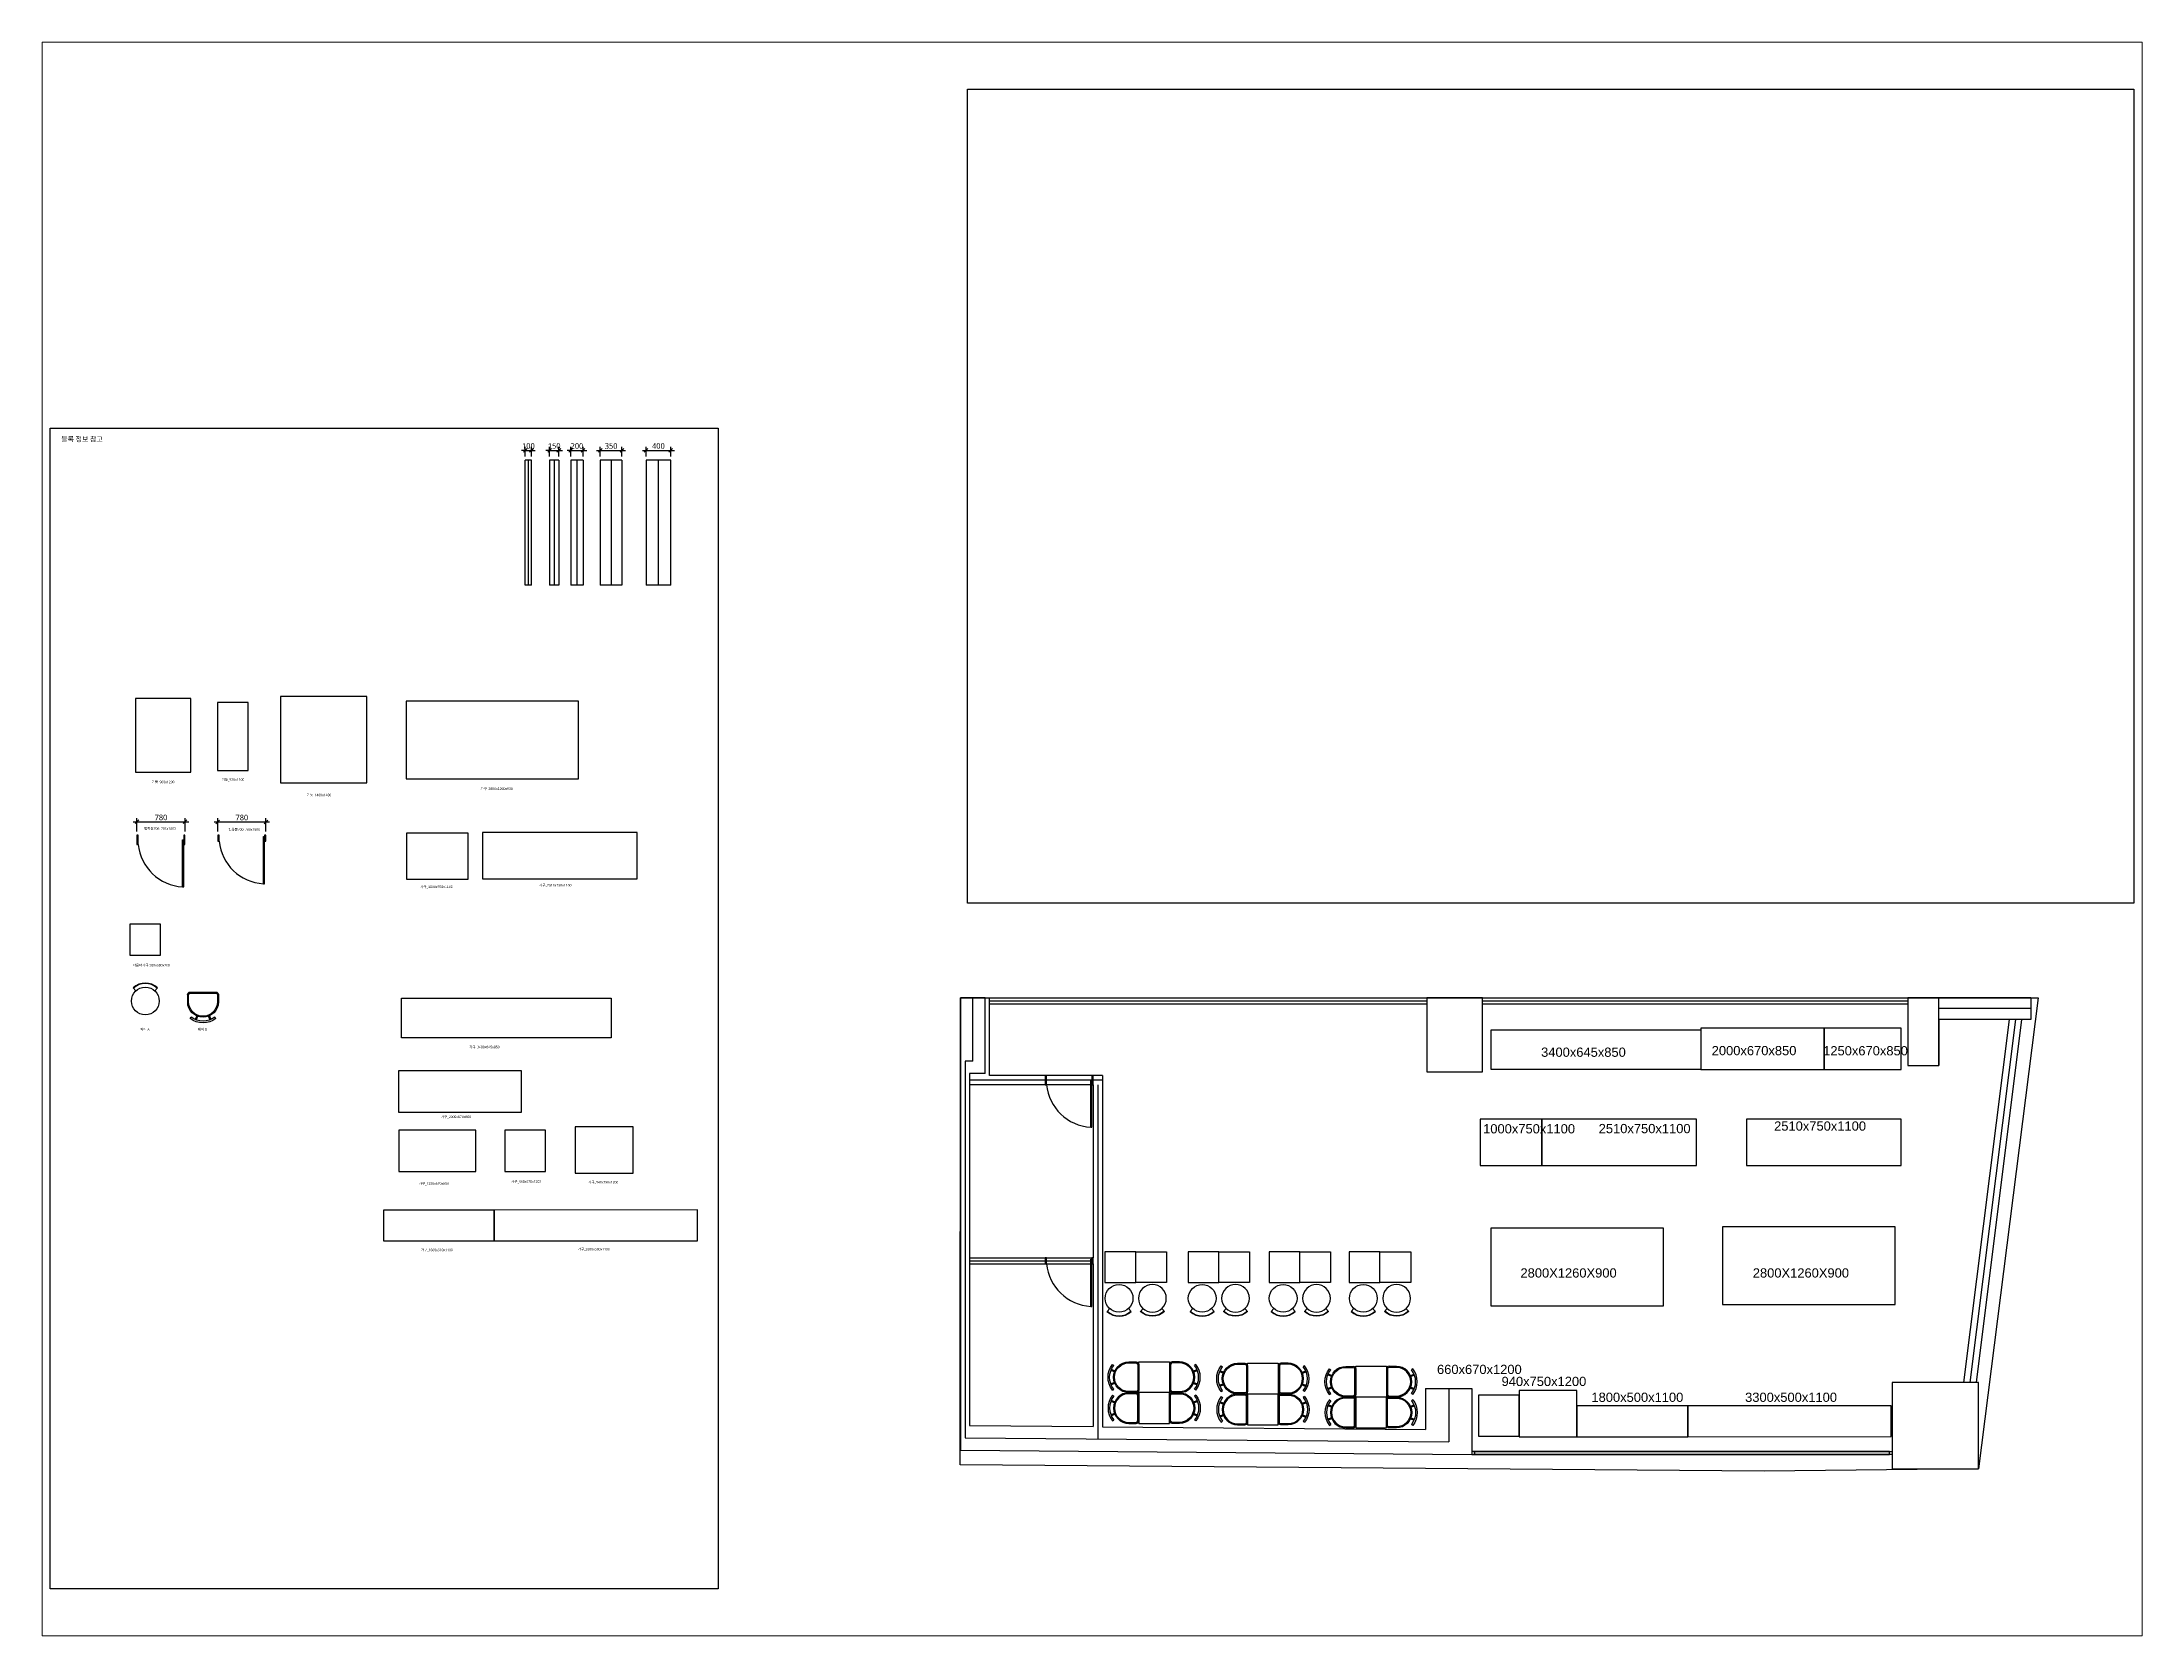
# Paper-space layout '배치1' of a CAD drawing. Header units: millimetres. Extents: x 26 to 231, y 20 to 176.
# The model-space entities are those that its viewports show. They can reach past a viewport. Long polylines and large blocks are cut down to what shows.
import ezdxf

# ---------------------------------------------------------------- set-up
doc = ezdxf.new("R2010")
doc.units = ezdxf.units.MM
doc.linetypes.add('CENTER', pattern=[50.8, 31.75, -6.35, 6.35, -6.35])
doc.layers.get('Defpoints').update_dxf_attribs({"color": 1})
for name, color, linetype in [('I_FUR-F', 6, 'Continuous'), ('Legend', 7, 'Continuous'), ('WALL 100 CENTERLINE', 202, 'CENTER'), ('WALL 150 CENTERLINE', 3, 'CENTER'), ('WALL 200 CENTERLINE', 3, 'CENTER'), ('WALL 350 CENTERLINE', 212, 'CENTER'), ('WALL 400 CENTERLINE', 222, 'CENTER'), ('WALL 750 CENTERLINE', 232, 'CENTER'), ('wall_100', 3, 'Continuous'), ('wall_150', 3, 'Continuous'), ('wall_200', 6, 'Continuous'), ('wall_300', 6, 'Continuous'), ('wall_350', 6, 'Continuous'), ('wall_400', 2, 'Continuous'), ('wall_750', 5, 'Continuous'), ('기둥_1400x1400', 6, 'Continuous'), ('기둥_500x1100', 6, 'Continuous'), ('기둥_900x1200', 6, 'Continuous'), ('바닥', 251, 'Continuous'), ('방화문 780x1800', 6, 'Continuous'), ('카운터가구', 6, 'Continuous'), ('커튼월 2370', 130, 'Continuous'), ('커튼월 6823', 130, 'Continuous')]:
    doc.layers.add(name, color=color, linetype=linetype)
doc.styles.get("Standard").update_dxf_attribs({"font": 'arial.ttf'})
doc.styles.add('맑은고딕_보통', font='malgun.ttf')
doc.dimstyles.new('L-60', dxfattribs={"dimscale": 60, "dimtxt": 1.5, "dimasz": 1, "dimexe": 1, "dimexo": 1, "dimgap": 0.4, "dimtad": 1, "dimdec": 0, "dimrnd": 0.05, "dimdsep": 46, "dimlunit": 6, "dimtxsty": '맑은고딕_보통', "dimblk": 'OBLIQUE', "dimcen": 2.5, "dimdle": 1, "dimclrd": 1, "dimclre": 1, "dimclrt": 3, "dimadec": 0, "dimazin": 0, "dimtfac": 1, "dimtdec": 0, "dimtix": 1, "dimtmove": 2, "dimatfit": 3, "dimldrblk": 'DOT', "dimfxl": 1, "dimlwd": -1, "dimlwe": -1, "dimarcsym": 0})
picture_1 = doc.add_image_def('image1.png', size_in_pixel=(900, 628))

# ---------------------------------------------------------------- blocks, each defined once
blk = doc.blocks.new('카운터가구 500x500x760')
at = {"layer": '카운터가구'}
blk.add_lwpolyline([(-250, -250), (250, -250), (250, 250), (-250, 250)], close=True, dxfattribs=at)
blk = doc.blocks.new('*U108')
at = {"layer": '카운터가구'}
for p, q in [((-196, 214), (-152, 166)), ((196, 214), (152, 166))]:
    blk.add_line(p, q, dxfattribs=at)
blk.add_circle((0, 0), 225, dxfattribs=at)
for radius in [291, 285]:
    blk.add_arc((0, 0), radius, 47.5124, 132.4876, dxfattribs=at)
blk = doc.blocks.new('*U109')
at = {"layer": 'I_FUR-F'}
for p, q in [((-249, 119), (-249, 0)), ((208, 160), (-208, 160)), ((249, 0), (249, 119))]:
    blk.add_line(p, q, dxfattribs=at)
at = {"layer": 'I_FUR-F', "color": 8}
for p, q in [((-233, 119), (-233, 0)), ((208, 143), (-208, 143)), ((233, 0), (233, 119))]:
    blk.add_line(p, q, dxfattribs=at)
at = {"layer": 'I_FUR-F'}
for centre, radius, start, end in [((-208, 119), 41.6, 90, 180), ((0, 0), 249, 180, 0), ((208, 119), 41.6, 0, 90), ((0, 0), 339, 232.0259, 307.9741), ((0, 0), 312, 232.0259, 307.9741)]:
    blk.add_arc(centre, radius, start, end, dxfattribs=at)
at = {"layer": 'I_FUR-F', "color": 8}
for centre, radius, start, end in [((-208, 119), 24.9, 90, 180), ((0, 0), 233, 180, 0), ((208, 119), 24.9, 0, 90)]:
    blk.add_arc(centre, radius, start, end, dxfattribs=at)
at = {"layer": '카운터가구'}
for p, q in [((-209, -268), (-192, -246)), ((-103, -228), (-125, -286)), ((-87, -234), (-109, -292)), ((87, -234), (109, -292)), ((103, -228), (125, -286)), ((209, -268), (192, -246))]:
    blk.add_line(p, q, dxfattribs=at)
blk = doc.blocks.new('*U82')
at = {"layer": '방화문 780x1800', "ltscale": 400}
for p, q in [((20, 765), (20, 0)), ((40, 765), (20, 765))]:
    blk.add_line(p, q, dxfattribs=at)
blk.add_lwpolyline([(40, 765), (40, 0), (20, 0)], dxfattribs=at)
for points in [[(20, 75), (0, 75), (0, -75), (20, -75)], [(780, 75), (760, 75), (760, -75), (780, -75)]]:
    blk.add_lwpolyline(points, close=True, dxfattribs=at)
at = {"layer": '방화문 780x1800', "color": 1}
blk.add_arc((-6, -4), 770, 5.8882, 86.5717, dxfattribs=at)
blk = doc.blocks.new('방화문 780x1800-2')
at = {"layer": '방화문 780x1800', "ltscale": 400}
for p, q in [((20, 740), (20, -25)), ((40, 740), (20, 740))]:
    blk.add_line(p, q, dxfattribs=at)
blk.add_lwpolyline([(40, 740), (40, -25), (20, -25)], dxfattribs=at)
for points in [[(20, 50), (0, 50), (0, -50), (20, -50)], [(780, 50), (760, 50), (760, -50), (780, -50)]]:
    blk.add_lwpolyline(points, close=True, dxfattribs=at)
at = {"layer": '방화문 780x1800', "color": 1}
blk.add_arc((-6, -29), 770, 5.8882, 86.5717, dxfattribs=at)
blk = doc.blocks.new('*U106')
at = {"layer": '커튼월 2370'}
for points in [[(45, -25), (45, 25), (0, 25), (0, -25)], [(45, 25), (45, -25), (6778, -25), (6778, 25)], [(6778, -25), (6778, 25), (6823, 25), (6823, -25)]]:
    blk.add_lwpolyline(points, close=True, dxfattribs=at)
at = {"layer": '커튼월 2370', "ltscale": 400, "const_width": 10}
blk.add_lwpolyline([(6778, 0), (45, 0)], dxfattribs=at)
blk = doc.blocks.new('_Oblique')
at = {"color": 0, "linetype": 'ByBlock', "lineweight": -2}
blk.add_line((-0.5, -0.5), (0.5, 0.5), dxfattribs=at)
blk = doc.blocks.new('*D85')
at = {"layer": 'Defpoints', "color": 0, "transparency": 16777216}
for p in [(930, 12349), (1710, 12564), (1710, 12349)]:
    blk.add_point(p, dxfattribs=at)
at = {"layer": '카운터가구', "color": 1, "transparency": 16777216}
for p, q in [((930, 12409), (930, 12624)), ((1710, 12409), (1710, 12624)), ((870, 12564), (1770, 12564))]:
    blk.add_line(p, q, dxfattribs=at)
at = {"layer": '카운터가구', "color": 1, "transparency": 16777216, "xscale": 60, "yscale": 60, "zscale": 60, "rotation": 180}
blk.add_blockref('_Oblique', (930, 12564), dxfattribs=at)
at = {"layer": '카운터가구', "color": 1, "transparency": 16777216, "xscale": 60, "yscale": 60, "zscale": 60}
blk.add_blockref('_Oblique', (1710, 12564), dxfattribs=at)
at = {"layer": '카운터가구', "color": 3, "transparency": 16777216, "insert": (1320, 12635), "char_height": 90, "attachment_point": 5, "style": '맑은고딕_보통'}
blk.add_mtext('780', dxfattribs=at)
blk = doc.blocks.new('_Dot')
at = {"color": 0, "linetype": 'ByBlock', "lineweight": -2}
blk.add_line((-0.5, 0), (-1, 0), dxfattribs=at)
at = {"color": 0, "linetype": 'ByBlock', "const_width": 0.5}
blk.add_lwpolyline([(-0.25, 0, 1), (0.25, 0, 1)], format="xyb", close=True, dxfattribs=at)
blk = doc.blocks.new('*D86')
at = {"layer": 'Defpoints', "color": 0, "transparency": 16777216}
for p in [(2242, 12349), (3022, 12562), (3022, 12349)]:
    blk.add_point(p, dxfattribs=at)
at = {"layer": '카운터가구', "color": 1, "transparency": 16777216}
for p, q in [((2242, 12409), (2242, 12622)), ((3022, 12409), (3022, 12622)), ((2182, 12562), (3082, 12562))]:
    blk.add_line(p, q, dxfattribs=at)
at = {"layer": '카운터가구', "color": 1, "transparency": 16777216, "xscale": 60, "yscale": 60, "zscale": 60, "rotation": 180}
blk.add_blockref('_Oblique', (2242, 12562), dxfattribs=at)
at = {"layer": '카운터가구', "color": 1, "transparency": 16777216, "xscale": 60, "yscale": 60, "zscale": 60}
blk.add_blockref('_Oblique', (3022, 12562), dxfattribs=at)
at = {"layer": '카운터가구', "color": 3, "transparency": 16777216, "insert": (2632, 12633), "char_height": 90, "attachment_point": 5, "style": '맑은고딕_보통'}
blk.add_mtext('780', dxfattribs=at)
blk = doc.blocks.new('*D87')
at = {"layer": 'Defpoints', "color": 0, "transparency": 16777216}
for p in [(7233, 18431), (7333, 18590), (7333, 18431)]:
    blk.add_point(p, dxfattribs=at)
at = {"layer": '카운터가구', "color": 1, "transparency": 16777216}
for p, q in [((7233, 18590), (7173, 18590)), ((7233, 18491), (7233, 18650)), ((7233, 18590), (7333, 18590)), ((7333, 18491), (7333, 18650)), ((7333, 18590), (7393, 18590))]:
    blk.add_line(p, q, dxfattribs=at)
at = {"layer": '카운터가구', "color": 1, "transparency": 16777216, "xscale": 60, "yscale": 60, "zscale": 60}
blk.add_blockref('_Oblique', (7233, 18590), dxfattribs=at)
at = {"layer": '카운터가구', "color": 1, "transparency": 16777216, "xscale": 60, "yscale": 60, "zscale": 60, "rotation": 180}
blk.add_blockref('_Oblique', (7333, 18590), dxfattribs=at)
at = {"layer": '카운터가구', "color": 3, "transparency": 16777216, "insert": (7283, 18661), "char_height": 90, "attachment_point": 5, "style": '맑은고딕_보통'}
blk.add_mtext('100', dxfattribs=at)
blk = doc.blocks.new('*D88')
at = {"layer": 'Defpoints', "color": 0, "transparency": 16777216}
for p in [(7627, 18431), (7777, 18590), (7777, 18431)]:
    blk.add_point(p, dxfattribs=at)
at = {"layer": '카운터가구', "color": 1, "transparency": 16777216}
for p, q in [((7627, 18590), (7567, 18590)), ((7627, 18491), (7627, 18650)), ((7627, 18590), (7777, 18590)), ((7777, 18491), (7777, 18650)), ((7777, 18590), (7837, 18590))]:
    blk.add_line(p, q, dxfattribs=at)
at = {"layer": '카운터가구', "color": 1, "transparency": 16777216, "xscale": 60, "yscale": 60, "zscale": 60}
blk.add_blockref('_Oblique', (7627, 18590), dxfattribs=at)
at = {"layer": '카운터가구', "color": 1, "transparency": 16777216, "xscale": 60, "yscale": 60, "zscale": 60, "rotation": 180}
blk.add_blockref('_Oblique', (7777, 18590), dxfattribs=at)
at = {"layer": '카운터가구', "color": 3, "transparency": 16777216, "insert": (7702, 18661), "char_height": 90, "attachment_point": 5, "style": '맑은고딕_보통'}
blk.add_mtext('150', dxfattribs=at)
blk = doc.blocks.new('*D89')
at = {"layer": 'Defpoints', "color": 0, "transparency": 16777216}
for p in [(7971, 18431), (8171, 18590), (8171, 18431)]:
    blk.add_point(p, dxfattribs=at)
at = {"layer": '카운터가구', "color": 1, "transparency": 16777216}
for p, q in [((7971, 18590), (7911, 18590)), ((7971, 18491), (7971, 18650)), ((7971, 18590), (8171, 18590)), ((8171, 18491), (8171, 18650)), ((8171, 18590), (8231, 18590))]:
    blk.add_line(p, q, dxfattribs=at)
at = {"layer": '카운터가구', "color": 1, "transparency": 16777216, "xscale": 60, "yscale": 60, "zscale": 60}
blk.add_blockref('_Oblique', (7971, 18590), dxfattribs=at)
at = {"layer": '카운터가구', "color": 1, "transparency": 16777216, "xscale": 60, "yscale": 60, "zscale": 60, "rotation": 180}
blk.add_blockref('_Oblique', (8171, 18590), dxfattribs=at)
at = {"layer": '카운터가구', "color": 3, "transparency": 16777216, "insert": (8071, 18661), "char_height": 90, "attachment_point": 5, "style": '맑은고딕_보통'}
blk.add_mtext('200', dxfattribs=at)
blk = doc.blocks.new('*D90')
at = {"layer": 'Defpoints', "color": 0, "transparency": 16777216}
for p in [(8450, 18431), (8800, 18590), (8800, 18431)]:
    blk.add_point(p, dxfattribs=at)
at = {"layer": '카운터가구', "color": 1, "transparency": 16777216}
for p, q in [((8390, 18590), (8860, 18590)), ((8450, 18491), (8450, 18650)), ((8800, 18491), (8800, 18650))]:
    blk.add_line(p, q, dxfattribs=at)
at = {"layer": '카운터가구', "color": 1, "transparency": 16777216, "xscale": 60, "yscale": 60, "zscale": 60, "rotation": 180}
blk.add_blockref('_Oblique', (8450, 18590), dxfattribs=at)
at = {"layer": '카운터가구', "color": 1, "transparency": 16777216, "xscale": 60, "yscale": 60, "zscale": 60}
blk.add_blockref('_Oblique', (8800, 18590), dxfattribs=at)
at = {"layer": '카운터가구', "color": 3, "transparency": 16777216, "insert": (8625, 18661), "char_height": 90, "attachment_point": 5, "style": '맑은고딕_보통'}
blk.add_mtext('350', dxfattribs=at)
blk = doc.blocks.new('*D91')
at = {"layer": 'Defpoints', "color": 0, "transparency": 16777216}
for p in [(9193, 18431), (9593, 18590), (9593, 18431)]:
    blk.add_point(p, dxfattribs=at)
at = {"layer": '카운터가구', "color": 1, "transparency": 16777216}
for p, q in [((9133, 18590), (9653, 18590)), ((9193, 18491), (9193, 18650)), ((9593, 18491), (9593, 18650))]:
    blk.add_line(p, q, dxfattribs=at)
at = {"layer": '카운터가구', "color": 1, "transparency": 16777216, "xscale": 60, "yscale": 60, "zscale": 60, "rotation": 180}
blk.add_blockref('_Oblique', (9193, 18590), dxfattribs=at)
at = {"layer": '카운터가구', "color": 1, "transparency": 16777216, "xscale": 60, "yscale": 60, "zscale": 60}
blk.add_blockref('_Oblique', (9593, 18590), dxfattribs=at)
at = {"layer": '카운터가구', "color": 3, "transparency": 16777216, "insert": (9393, 18661), "char_height": 90, "attachment_point": 5, "style": '맑은고딕_보통'}
blk.add_mtext('400', dxfattribs=at)
blk = doc.blocks.new('가구_2800x1260x900')
at = {"layer": '카운터가구'}
blk.add_lwpolyline([(-1400, -630), (1400, -630), (1400, 630), (-1400, 630)], close=True, dxfattribs=at)
blk = doc.blocks.new('*U94')
at = {"layer": '카운터가구'}
blk.add_lwpolyline([(-1700, 324), (1700, 324), (1700, -322), (-1700, -322)], close=True, dxfattribs=at)
blk = doc.blocks.new('가구_2000x670x850')
at = {"layer": '카운터가구'}
blk.add_lwpolyline([(-1000, -336), (1000, -336), (1000, 334), (-1000, 336)], close=True, dxfattribs=at)
blk = doc.blocks.new('가구_1250x670x850')
at = {"layer": '카운터가구'}
blk.add_lwpolyline([(-625, -335), (625, -335), (625, 335), (-625, 335)], close=True, dxfattribs=at)
blk = doc.blocks.new('가구_2510x750x1100')
at = {"layer": '카운터가구'}
blk.add_lwpolyline([(-1255, 375), (-1255, -375), (1255, -375), (1255, 375)], close=True, dxfattribs=at)
blk = doc.blocks.new('가구_1000x750x1100')
at = {"layer": '카운터가구'}
blk.add_lwpolyline([(-500, 375), (-500, -375), (500, -375), (500, 375)], close=True, dxfattribs=at)
blk = doc.blocks.new('가구_660x670x1200')
at = {"layer": '카운터가구'}
blk.add_lwpolyline([(-330, -335), (330, -335), (330, 335), (-330, 335)], close=True, dxfattribs=at)
blk = doc.blocks.new('가구_940x750x1200')
at = {"layer": '카운터가구'}
blk.add_lwpolyline([(-470, -375), (470, -375), (470, 375), (-470, 375)], close=True, dxfattribs=at)
blk = doc.blocks.new('가구_3300x500x1100')
at = {"layer": '카운터가구'}
blk.add_lwpolyline([(-1650, -252), (1650, -248), (1650, 252), (-1650, 248)], close=True, dxfattribs=at)
blk = doc.blocks.new('가구_1800x500x1100')
at = {"layer": '카운터가구'}
blk.add_lwpolyline([(-900, -250), (900, -250), (900, 250), (-900, 250)], close=True, dxfattribs=at)
blk = doc.blocks.new('기둥_900x1200')
at = {"layer": '기둥_900x1200'}
blk.add_lwpolyline([(450, 600), (-450, 600), (-450, -600), (450, -600)], close=True, dxfattribs=at)
blk = doc.blocks.new('기둥_500x1100')
at = {"layer": '기둥_500x1100'}
blk.add_lwpolyline([(250, -550), (250, 550), (-250, 550), (-250, -550)], close=True, dxfattribs=at)
blk = doc.blocks.new('기둥_1400x1400')
at = {"layer": '기둥_1400x1400'}
blk.add_lwpolyline([(-700, -700), (700, -700), (700, 700), (-700, 700)], close=True, dxfattribs=at)

msp = doc.modelspace()

# ---------------------------------------------------------------- linework, layer by layer
at = {"layer": 'Legend'}
msp.add_lwpolyline([(-477.7, 18950.3), (10361.5, 18950.3), (10361.5, 121.3), (-477.7, 121.3)], close=True, dxfattribs=at)
at = {"layer": 'WALL 100 CENTERLINE'}
for p, q in [((7282.8, 16400.8), (7282.8, 18431.5)), ((14764, 9658.8), (21864.3, 9658.8)), ((22764.7, 9658.8), (29672.2, 9658.8)), ((14444, 5442.9), (16449.4, 5442.9))]:
    msp.add_line(p, q, dxfattribs=at)
at = {"layer": 'WALL 150 CENTERLINE'}
for p, q in [((7702.4, 18431.5), (7702.4, 16400.8)), ((14369, 8681.7), (14369, 2569.7)), ((16599.4, 8374), (14444, 8374)), ((16524.4, 8299), (16524.4, 2551.4))]:
    msp.add_line(p, q, dxfattribs=at)
at = {"layer": 'WALL 200 CENTERLINE'}
for p, q in [((8070.9, 18431.5), (8070.9, 16400.8)), ((31414.7, 9358.8), (30675.9, 3468))]:
    msp.add_line(p, q, dxfattribs=at)
at = {"layer": 'WALL 350 CENTERLINE'}
for p, q in [((8624.8, 18431.5), (8624.8, 16400.8)), ((31668.3, 9533.8), (30172.7, 9533.8))]:
    msp.add_line(p, q, dxfattribs=at)
at = {"layer": 'WALL 400 CENTERLINE'}
for p, q in [((9392.7, 16400.8), (9392.7, 18431.5)), ((14494, 8681.7), (14494, 9708.8)), ((14494, 8681.7), (14369, 8681.7)), ((14369, 2569.7), (22218.8, 2502.9))]:
    msp.add_line(p, q, dxfattribs=at)
at = {"layer": 'WALL 750 CENTERLINE'}
msp.add_line((22218.8, 3373), (22218.8, 2502.9), dxfattribs=at)
at = {"layer": 'wall_100'}
for p, q in [((7232.8, 16400.8), (7232.8, 18431.5)), ((7332.8, 18431.5), (7232.8, 18431.5)), ((7332.8, 16400.8), (7332.8, 18431.5)), ((7332.8, 16400.8), (7232.8, 16400.8)), ((14764, 9708.8), (21864.3, 9708.8)), ((14764, 9608.8), (21864.3, 9608.8)), ((22764.7, 9708.8), (29672.2, 9708.8)), ((22764.7, 9608.8), (29672.2, 9608.8)), ((14444, 5492.9), (16449.4, 5492.9)), ((14444, 5392.9), (16449.4, 5392.9))]:
    msp.add_line(p, q, dxfattribs=at)
at = {"layer": 'wall_150'}
for p, q in [((7627.4, 18431.5), (7627.4, 16400.8)), ((7777.4, 18431.5), (7627.4, 18431.5)), ((7777.4, 18431.5), (7777.4, 16400.8)), ((7777.4, 16400.8), (7627.4, 16400.8)), ((14294, 8481.7), (14294, 2370.4)), ((14444, 8481.7), (14444, 2769.1)), ((16449.4, 8299), (14444, 8299)), ((16599.4, 8449), (14764, 8449)), ((16449.4, 8299), (16449.4, 5492.9)), ((16599.4, 8449), (16599.4, 2750.8)), ((16449.4, 5392.9), (16449.4, 2752))]:
    msp.add_line(p, q, dxfattribs=at)
at = {"layer": 'wall_200'}
for p, q in [((7970.9, 18431.5), (7970.9, 16400.8)), ((8170.9, 18431.5), (7970.9, 18431.5)), ((8170.9, 18431.5), (8170.9, 16400.8)), ((8170.9, 16400.8), (7970.9, 16400.8)), ((31313.9, 9358.8), (30575.1, 3468)), ((31515.5, 9358.8), (30776.6, 3468))]:
    msp.add_line(p, q, dxfattribs=at)
at = {"layer": 'wall_350'}
for p, q in [((8449.8, 18431.5), (8449.8, 16400.8)), ((8799.8, 18431.5), (8449.8, 18431.5)), ((8799.8, 18431.5), (8799.8, 16400.8)), ((8799.8, 16400.8), (8449.8, 16400.8)), ((31668.3, 9708.8), (30172.7, 9708.8)), ((31668.3, 9708.8), (31668.3, 9358.8)), ((31668.3, 9358.8), (30172.7, 9358.8))]:
    msp.add_line(p, q, dxfattribs=at)
at = {"layer": 'wall_400'}
for p, q in [((9192.7, 18431.5), (9192.7, 16400.8)), ((9592.7, 18431.5), (9192.7, 18431.5)), ((9592.7, 16400.8), (9592.7, 18431.5)), ((9592.7, 16400.8), (9192.7, 16400.8)), ((14294, 9708.8), (14294, 8481.7)), ((14694, 9708.8), (14294, 9708.8)), ((14694, 8481.7), (14694, 9708.8)), ((14694, 8481.7), (14444, 8481.7)), ((14444, 2769.1), (16449.4, 2752)), ((16599.4, 2750.8), (21843.8, 2706.1)), ((14294, 2370.4), (22593.8, 2299.7))]:
    msp.add_line(p, q, dxfattribs=at)
at = {"layer": 'wall_750'}
for p, q in [((21843.8, 3373), (22593.8, 3373)), ((21843.8, 3373), (21843.8, 2706.1)), ((22593.8, 3373), (22593.8, 2299.7))]:
    msp.add_line(p, q, dxfattribs=at)
at = {"layer": '바닥'}
msp.add_lwpolyline([(14764, 9708.8), (18314.1, 9708.8), (18314.1, 9708.8), (26218.4, 9708.8), (26218.4, 9708.8), (29672.2, 9708.8), (30172.7, 9708.8), (31782.7, 9708.8), (30816.8, 2068), (27337.9, 2029.9), (14292.6, 2134.9), (14294, 9708.8), (14694, 9708.8)], close=True, dxfattribs=at)
at = {"layer": '카운터가구'}
for p, q in [((14694, 9708.8), (14764, 9708.8)), ((14764, 8449), (14764, 9708.8)), ((30172.7, 9358.8), (30172.7, 8608.8)), ((22593.8, 2699.7), (22597.2, 2699.7))]:
    msp.add_line(p, q, dxfattribs=at)

# ---------------------------------------------------------------- block references
at = {"layer": 'wall_300', "rotation": 180}
msp.add_blockref('*U82', (16449.4, 8374), dxfattribs=at)
at = {"layer": '기둥_1400x1400'}
msp.add_blockref('기둥_1400x1400', (30116.8, 2768), dxfattribs=at)
at = {"layer": '기둥_500x1100'}
msp.add_blockref('기둥_500x1100', (29922.4, 9158.8), dxfattribs=at)
at = {"layer": '기둥_900x1200'}
msp.add_blockref('기둥_900x1200', (22314.5, 9108.3), dxfattribs=at)
at = {"layer": '방화문 780x1800'}
for name, p, rotation in [('*U82', (1709.6, 12273.6), 180), ('방화문 780x1800-2', (3022.2, 12298.5), 179.9999999999994)]:
    msp.add_blockref(name, p, dxfattribs=dict(at, rotation=rotation))
at = {"layer": '카운터가구'}
for name, p in [('기둥_900x1200', (1354.6, 13966.9)), ('기둥_500x1100', (2487.3, 13948.9)), ('기둥_1400x1400', (3961.9, 13894.5)), ('가구_2800x1260x900', (6697.2, 13892.2)), ('가구_1000x750x1100', (5803.1, 12007.3)), ('가구_2510x750x1100', (7793.6, 12016.4)), ('카운터가구 500x500x760', (1062.7, 10652.1)), ('*U108', (1065.9, 9656.1)), ('*U94', (6925.5, 9381.1)), ('가구_2000x670x850', (27309.8, 8880)), ('가구_1250x670x850', (28935.3, 8879.5)), ('*U94', (24610.1, 8866.2)), ('가구_2000x670x850', (6173.3, 8188.9)), ('가구_1250x670x850', (5803.1, 7227.2)), ('가구_660x670x1200', (7230.5, 7228.3)), ('가구_940x750x1200', (8512.6, 7240.7)), ('가구_1000x750x1100', (23230, 7362.8)), ('가구_2510x750x1100', (24985, 7362.8)), ('가구_2510x750x1100', (28307.7, 7362.8)), ('가구_1800x500x1100', (5829.3, 6014.9)), ('가구_3300x500x1100', (8379.3, 6016.4)), ('가구_2800x1260x900', (24304.3, 5341.6)), ('가구_2800x1260x900', (28062.1, 5365.7)), ('카운터가구 500x500x760', (16890, 5339.7)), ('카운터가구 500x500x760', (18238.3, 5339.7)), ('카운터가구 500x500x760', (19552.5, 5339.7)), ('카운터가구 500x500x760', (20852.5, 5339.7)), ('가구_660x670x1200', (23030.4, 2930.1)), ('가구_940x750x1200', (23830.4, 2963.5)), ('가구_1800x500x1100', (25200.4, 2838.5)), ('가구_3300x500x1100', (27750.4, 2840))]:
    msp.add_blockref(name, p, dxfattribs=at)
at = {"layer": '카운터가구', "xscale": -1}
for name, p in [('*U109', (2002.2, 9641.9)), ('카운터가구 500x500x760', (17390, 5339.7)), ('카운터가구 500x500x760', (18738.3, 5339.7)), ('카운터가구 500x500x760', (20052.5, 5339.7)), ('카운터가구 500x500x760', (21352.5, 5339.7)), ('카운터가구 500x500x760', (17438.4, 3553.1)), ('카운터가구 500x500x760', (19202.8, 3530.6)), ('카운터가구 500x500x760', (20959.2, 3480.8))]:
    msp.add_blockref(name, p, dxfattribs=at)
at = {"layer": '카운터가구'}
for name, p, rotation in [('방화문 780x1800-2', (16449.4, 5442.9), 179.9999999999994), ('*U108', (16869.5, 4833.3), 180), ('*U108', (18217.8, 4833.3), 180), ('*U108', (19532, 4833.3), 180), ('*U108', (20832, 4833.3), 180), ('*U109', (17848.5, 3553.1), 90), ('*U109', (19612.9, 3530.6), 90), ('*U109', (21369.4, 3480.8), 90), ('*U109', (17028.3, 3053.1), 270), ('카운터가구 500x500x760', (17438.4, 3053.1), 180), ('*U109', (18792.7, 3030.6), 270), ('카운터가구 500x500x760', (19202.8, 3030.6), 180), ('*U109', (20549.1, 2980.8), 270), ('카운터가구 500x500x760', (20959.2, 2980.8), 180)]:
    msp.add_blockref(name, p, dxfattribs=dict(at, rotation=rotation))
at = {"layer": '카운터가구', "xscale": -1}
for name, p, rotation in [('*U108', (17410.5, 4833.3), 180), ('*U108', (18758.8, 4833.3), 180), ('*U108', (20073, 4833.3), 180), ('*U108', (21373, 4833.3), 180), ('*U109', (17028.3, 3553.1), 270), ('*U109', (18792.7, 3530.6), 270), ('*U109', (20549.1, 3480.8), 270), ('*U109', (17848.5, 3053.1), 90), ('*U109', (19612.9, 3030.6), 90), ('*U109', (21369.4, 2980.8), 90)]:
    msp.add_blockref(name, p, dxfattribs=dict(at, rotation=rotation))
at = {"layer": '커튼월 6823'}
msp.add_blockref('*U106', (22593.8, 2324.7), dxfattribs=at)

# ---------------------------------------------------------------- texts
at = {"attachment_point": 1, "style": '맑은고딕_보통'}
for s, insert, char_height in [('블록 정보 참고', (-299.1, 18811), 80), ('기둥_900x1200', (1170.2, 13230.4), 40), ('기둥_500x1100', (2304.8, 13269.1), 40), ('기둥_1400x1400', (3685.9, 13019), 40), ('가구_{\\fArial|b0|i0|c0|p34;2800x1260x900}', (6506.3, 13120.9), 40), ('방화문700: 780x1800', (1046.6, 12474.3), 40), ('방화문700: 780x1800', (2411.1, 12460.5), 40), ('가구_{\\fArial|b0|i0|c0|p34;1000x750x1100}', (5528.9, 11529.4), 40), ('가구_{\\fArial|b0|i0|c0|p34;2510x750x1100}', (7458.1, 11555.5), 40), ('체어 A', (983.5, 9216.9), 40), ('체어 B', (1917.4, 9216.9), 40), ('가구_34{\\fArial|b0|i0|c0|p34;00x645x850}', (6323.7, 8930.4), 40), ('가구_2000{\\fArial|b0|i0|c0|p34;x670x850}', (5864.4, 7798.3), 40), ('가구_1250x670x850', (5503.9, 6716.6), 40), ('가구_660x670x1200', (7003.2, 6748.5), 40), ('가구_940x750x1200', (8254.6, 6737.5), 40), ('가구_1800x500x1100', (5537.7, 5638.3), 40), ('가구_3300x500x1100', (8084.9, 5651.6), 40)]:
    msp.add_mtext(s, dxfattribs=dict(at, insert=insert, char_height=char_height))
at = {"insert": (862.2, 10258.2), "char_height": 40, "width": 1100.229, "attachment_point": 1, "style": '맑은고딕_보통'}
msp.add_mtext('카운터가구 500x500x760', dxfattribs=at)
at = {"layer": '카운터가구', "ltscale": 2.5, "char_height": 150, "attachment_point": 1}
for s, insert in [('3400x645x850', (23718.3, 8901.6)), ('2000x670x850', (26486.8, 8927.2)), ('1250x670x850', (28295.8, 8924.9)), ('1000x750x1100', (22777.3, 7659.1)), ('2510x750x1100', (24652.5, 7662.5)), ('2510x750x1100', (27499.9, 7703.6)), ('2800X1260X900', (23383.4, 5320.4)), ('2800X1260X900', (27153.8, 5320.4)), ('660x670x1200', (22028.7, 3755.7)), ('940x750x1200', (23076.6, 3561)), ('1800x500x1100', (24534.8, 3303.4)), ('3300x500x1100', (27029.1, 3303.4))]:
    msp.add_mtext_dynamic_manual_height_columns(s, width=1344.449, gutter_width=12.5, heights=[0], dxfattribs=dict(at, insert=insert))

# ---------------------------------------------------------------- dimensions: what is measured, and where the dimension line sits
at = {"layer": '카운터가구'}
for base, p1, p2, picture, middle in [((7332.8, 18590.3), (7232.8, 18431.5), (7332.8, 18431.5), '*D87', (7282.8, 18661.1)), ((7777.4, 18590.3), (7627.4, 18431.5), (7777.4, 18431.5), '*D88', (7702.4, 18661.1)), ((8170.9, 18590.3), (7970.9, 18431.5), (8170.9, 18431.5), '*D89', (8070.9, 18660.8)), ((8799.8, 18590.3), (8449.8, 18431.5), (8799.8, 18431.5), '*D90', (8624.8, 18660.8)), ((9592.7, 18590.3), (9192.7, 18431.5), (9592.7, 18431.5), '*D91', (9392.7, 18660.8)), ((1709.6, 12564.3), (929.6, 12348.6), (1709.6, 12348.6), '*D85', (1319.6, 12634.8)), ((3022.2, 12562.3), (2242.2, 12348.5), (3022.2, 12348.5), '*D86', (2632.2, 12632.8))]:
    dim = msp.add_linear_dim(base=base, p1=p1, p2=p2, dimstyle='L-60', dxfattribs=at)
    dim.commit()
    dim.dimension.update_dxf_attribs({"geometry": picture, "text_midpoint": middle})

# ---------------------------------------------------------------- pictures from other files: only their frames are drawn
image = msp.add_image(picture_1, insert=(14408.9, 11241.6), size_in_units=(18928, 13207.5), dxfattribs=at)
image.dxf.flags = 7

psp = doc.layouts.new('배치1')

# ---------------------------------------------------------------- viewports
at = {"layer": '카운터가구', "view_target_point": (2051.2, 10068.63)}
psp.add_viewport(center=(128.5, 97.5), size=(205.6, 156), view_center_point=(14378.4, 2216.6), view_height=25859.2629, dxfattribs=at)

doc.saveas('drawing.dxf')
